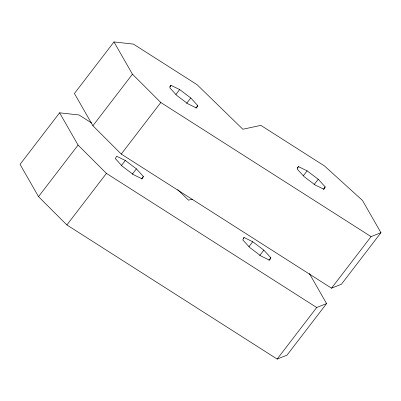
<?xml version="1.0" encoding="UTF-8"?>
<svg xmlns="http://www.w3.org/2000/svg" width="401" height="401" viewBox="0 0 401 401"><rect width="100%" height="100%" fill="white"/><g stroke="black" fill="none" stroke-linecap="round" stroke-linejoin="round"><path stroke-width="0.6" d="M170.956 85.333L169.723 87.729L176.706 95.368L187.808 103.769L196.53 108.014L197.758 105.613L190.781 97.974L179.678 89.573L170.956 85.333L169.813 86.816M143.383 176.5L142.155 178.896L133.433 174.656L122.33 166.255L115.348 158.616L116.581 156.215L125.302 160.46L136.405 168.861L143.383 176.5L141.483 178.976M244.019 237.497L242.785 239.898L249.768 247.532L260.871 255.933L269.592 260.179L270.82 257.778L263.843 250.144L252.74 241.743L244.019 237.497L243.257 238.49M298.394 166.61L297.161 169.011L304.143 176.651L315.246 185.046L323.968 189.292L325.196 186.891L318.219 179.257L307.116 170.856L298.394 166.61L297.251 168.099M91.669 123.042L79.032 114.977L59.594 112.821L20.05 164.375L38.526 196.63L66.877 224.951L277.151 359.065L287.026 355.131L326.574 303.577L309.331 273.467M113.974 41.935L74.426 93.488L92.902 125.744L121.252 154.069L331.527 288.179L341.406 284.244L380.95 232.69L362.474 200.43L324.564 166.014L260.845 125.373L242.841 129.247L197.127 84.731L133.408 44.095L113.974 41.935L132.445 74.19L160.801 102.516L371.07 236.625L380.95 232.69M38.526 196.63L78.07 145.077L59.594 112.821M92.902 125.744L132.445 74.19M66.877 224.951L106.425 173.397L78.07 145.077M121.252 154.069L160.801 102.516M121.117 165.914L125.302 160.46M175.874 94.531L179.678 89.573M132.22 174.315L136.405 168.861M186.595 103.428L190.781 97.974M195.858 108.09L197.758 105.613M248.936 246.7L252.74 241.743M303.311 175.813L307.116 170.856M259.658 255.592L263.843 250.144M314.033 184.711L318.219 179.257M268.921 260.259L270.82 257.778M323.296 189.372L325.196 186.891M277.151 359.065L316.695 307.512L326.574 303.577M331.527 288.179L371.07 236.625M192.665 199.227L188.465 200.134L177.708 189.658M106.425 173.397L316.695 307.512"/></g></svg>
